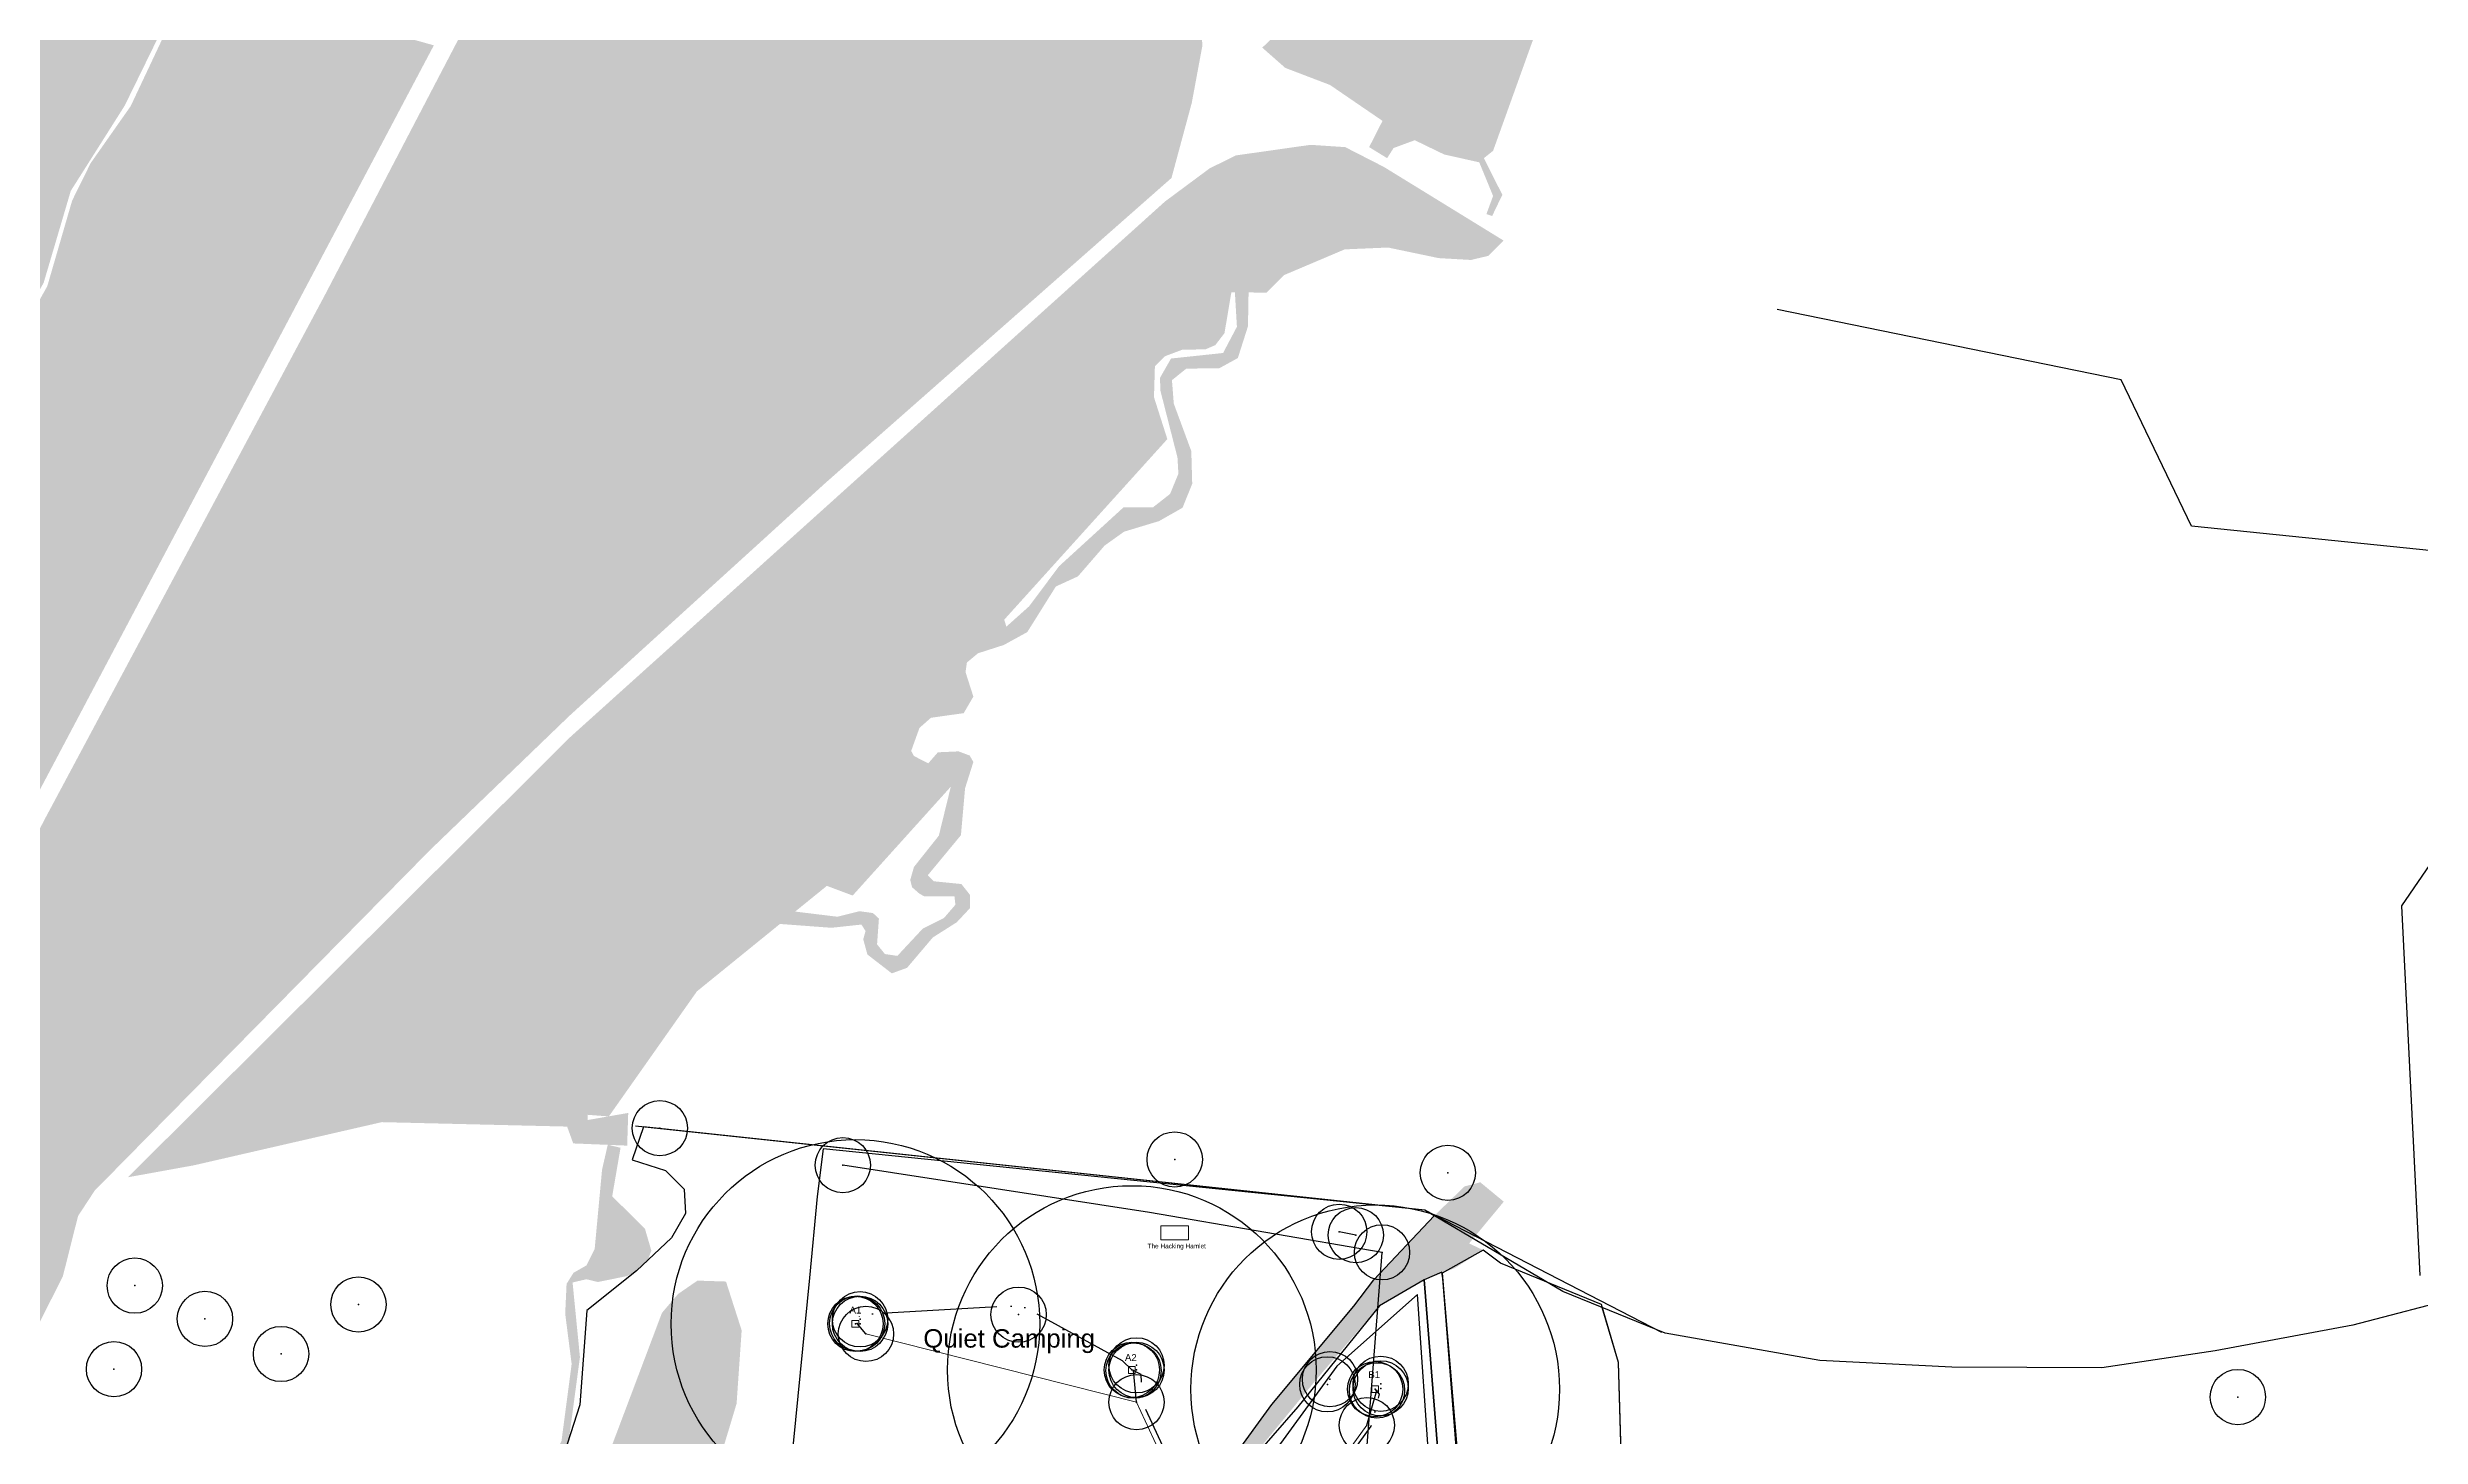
# Model space of a CAD drawing. Header units: metres. Extents: x 372109 to 376137, y 236217 to 239160.
# Drawn here: x 374065 to 374580, y 238396 to 238697 of the extents above; entities that cross this region are included whole.
import ezdxf

# ---------------------------------------------------------------- set-up
doc = ezdxf.new("R2010")
doc.units = ezdxf.units.M
doc.header["$MEASUREMENT"] = 0
doc.header["$PDMODE"] = 32
doc.header["$PDSIZE"] = 12
doc.linetypes.add('ACAD_ISO05W100', pattern=[33, 24, -3, 0, -3, 0, -3])
doc.linetypes.add('ACAD_ISO11W100', pattern=[33, 12, -3, 12, -3, 0, -3])
for name, color, linetype, lineweight, true_color in [('Areas ... Camping', 96, 'Continuous', 25, 0x008000), ('Fire ... Water Extinguisher', 1, 'Continuous', 25, 0xff0000), ('Heras (perimeter)', 16, 'Continuous', 25, 0x800000), ('Labels', 178, 'Continuous', 25, 0x000000), ('Labels ... Village Tent', 178, 'Continuous', 25, 0x000000), ('Lighting ... Festoon', 4, 'Continuous', 25, 0x00ffff), ('Natural ... Trees', 96, 'Continuous', 25, 0x008000), ('Natural ... Water', 176, 'Continuous', 25, 0x000080), ('Natural ... Woodland', 96, 'Continuous', 25, 0x008000), ('NOC ... Copper', 9, 'ACAD_ISO05W100', 25, 0xc0c0c0), ('NOC ... DK', 178, 'Continuous', 13, 0x000000), ('NOC ... DK Names', 178, 'Continuous', 25, 0x000000), ('NOC ... DK Radius', 216, 'Continuous', 25, 0x800080), ('NOC ... Fibre', 2, 'ACAD_ISO11W100', 25, 0xffff00), ('NOC ... Switch', 30, 'Continuous', 25, 0xff7f00), ('Paths ... Fire', 253, 'Continuous', 25, 0xa0a0a4), ('Paths ... Roads', 56, 'Continuous', 25, 0x808000), ('Power ... 32', 5, 'Continuous', 25, 0x0000ff), ('Power ... 63-3', 20, 'Continuous', 13, 0xfd5b07), ('Power ... Distro', 3, 'Continuous', 25, 0x00ff00), ('Services ... Comms ... Ducts', 3, 'Continuous', 25, 0x00ff00), ('Services ... Comms ... Manholes', 3, 'Continuous', 25, 0x00ff00), ('Services ... Water Points', 5, 'Continuous', 25, 0x0000ff), ('Structures', 178, 'Continuous', 18, 0x000000), ('Structures ... Village Tents', 9, 'Continuous', 25, 0xc0c0c0), ('Water ... Pipes', 4, 'Continuous', 25, 0x00ffff), ('Water ... Points', 4, 'Continuous', 25, 0x00ffff)]:
    doc.layers.add(name, color=color, linetype=linetype, lineweight=lineweight, true_color=true_color)
doc.styles.add('textstyle130', font='')
doc.styles.add('textstyle63', font='')
doc.styles.add('textstyle97', font='')
doc.styles.add('textstyle98', font='')
doc.styles.add('textstyle99', font='')
doc.styles.get('textstyle130').set_extended_font_data('Arial')
doc.styles.get('textstyle63').set_extended_font_data('Arial')
doc.styles.get('textstyle97').set_extended_font_data('Arial')
doc.styles.get('textstyle98').set_extended_font_data('Arial')
doc.styles.get('textstyle99').set_extended_font_data('Arial')

# ---------------------------------------------------------------- blocks, each defined once
blk = doc.blocks.new('Clearspan 3x6')
at = {"layer": 'Structures', "flags": 128}
blk.add_lwpolyline([(0, -6), (3, -6), (3, 0), (0, 0)], close=True, dxfattribs=at)

msp = doc.modelspace()

# ---------------------------------------------------------------- hatches: boundary and pattern name
at = {"layer": 'Natural ... Water'}
for points in [[(374380.41, 238665.15), (374378.2, 238660.55), (374376.95, 238660.95), (374378.4, 238664.9), (374375.4, 238672.2), (374367.8, 238673.9), (374361.4, 238677), (374356.8, 238675.3), (374355.4, 238673.1), (374351.5, 238675.5), (374354.4, 238681.2), (374343, 238689), (374333.3, 238692.7), (374328.3, 238697.1), (374342.6, 238710.7), (374346.9, 238718.6), (374353.2, 238727.6), (374355.7, 238728.8), (374360.8, 238727.9), (374364.7, 238729.7), (374368.5, 238734.8), (374371.1, 238741.4), (374379.1, 238752.1), (374381.6, 238759.7), (374383.9, 238762.4), (374390.8, 238766.4), (374392.9, 238768.7), (374398.9, 238781.6), (374405.6, 238792.5), (374404.7, 238794.1), (374403.1, 238793.5), (374402.3, 238794.1), (374401.6, 238795.9), (374407.6, 238806.3), (374409, 238813.9), (374412.2, 238820.5), (374412.3, 238825.3), (374414.1, 238830.2), (374414.7, 238835.1), (374416.53, 238837.11), (374417.49, 238835.51), (374415.8, 238830.9), (374414.3, 238820.4), (374412.2, 238817.3), (374410.8, 238813.3), (374410.2, 238806.5), (374405.4, 238799.1), (374405, 238796.5), (374407.5, 238794.7), (374406, 238789.4), (374400.2, 238780), (374393.9, 238764.6), (374388.6, 238762.4), (374385.2, 238759.4), (374388.4, 238755.8), (374389.9, 238749.5), (374392.5, 238719.3), (374387.6, 238700.3), (374378.4, 238674.7), (374376.4, 238673.1)], [(374223.62, 238506.83), (374217.7, 238507.6), (374213.3, 238506.1), (374189.4, 238485.3), (374187.4, 238482.7), (374186.5, 238479.6), (374185.1, 238467.1), (374184.6, 238466.05), (374181.45, 238466.7), (374184.8, 238481.7), (374185.7, 238483.9), (374190.4, 238489.8), (374205.3, 238501.8), (374208.7, 238505.8), (374213, 238509.1), (374218.5, 238510.7), (374226.92, 238509.52), (374236.1, 238508.4), (374240.9, 238509.6), (374243.8, 238509.2), (374245.1, 238508), (374244.7, 238502.4), (374246.4, 238500.3), (374249.1, 238499.9), (374254.6, 238505.8), (374259.2, 238508.1), (374261.7, 238511), (374261.5, 238512.8), (374255, 238512.8), (374253.9, 238513.4), (374252.3, 238514.8), (374251.9, 238516.4), (374252.7, 238519.2), (374258.1, 238526), (374260.71, 238536.65), (374261.1, 238542.1), (374258.3, 238541.7), (374255.6, 238538.5), (374253.6, 238538.1), (374250.4, 238541.9), (374249.2, 238545.4), (374254, 238552.9), (374257.2, 238554.6), (374260.8, 238554.8), (374262.1, 238556), (374260.9, 238562.9), (374262.1, 238566.9), (374266.6, 238569.1), (374270.9, 238569.7), (374272.76, 238571.38), (374277.7, 238575.8), (374284.2, 238584.5), (374298.2, 238597.3), (374304.6, 238597.3), (374308.3, 238600.2), (374310.1, 238604.6), (374309.9, 238608.1), (374306.2, 238622.6), (374306.1, 238625.4), (374308.5, 238629.6), (374319.8, 238630.8), (374322.8, 238636.5), (374322.36, 238643.99), (374321.9, 238651.3), (374322.8, 238653.6), (374324, 238655.3), (374329.1, 238658), (374326.5, 238660.5), (374336.7, 238671.4), (374341.2, 238671.4), (374343, 238670), (374344.6, 238670.3), (374346.2, 238675.2), (374354.3, 238671.2), (374353.2, 238667), (374354.2, 238665.3), (374354.1, 238661.9), (374356.1, 238659.3), (374368.2, 238654.6), (374371.9, 238654.1), (374375.9, 238657.6), (374377.4, 238656.45), (374372.6, 238652.4), (374366.7, 238653.6), (374354.4, 238658.6), (374335.1, 238651.6), (374330.7, 238656.3), (374325.6, 238653.2), (374324.9, 238650.2), (374325.33, 238643.95), (374325.2, 238636.6), (374323, 238629.7), (374319, 238627.5), (374311.8, 238627.4), (374308.7, 238624.9), (374309.1, 238619.8), (374312.9, 238609.5), (374313.1, 238602.4), (374311, 238597.2), (374305.9, 238594.3), (374298.3, 238592), (374294.1, 238589), (374288.3, 238582.3), (374283.5, 238580.1), (374277.3, 238570.2), (374272.2, 238567.4), (374266.6, 238565.6), (374264.2, 238563.6), (374263.9, 238561.5), (374265.6, 238556.2), (374263.5, 238552.6), (374256.4, 238551.6), (374253.9, 238549.4), (374252.1, 238544.4), (374252.7, 238543.3), (374255.8, 238541.7), (374257.9, 238544.1), (374262.4, 238544.3), (374264.8, 238543.4), (374265.6, 238542), (374263.8, 238536.3), (374262.9, 238526.1), (374255.7, 238517.4), (374257, 238516.1), (374263, 238515.5), (374264.9, 238513.1), (374264.9, 238510.3), (374262, 238507.2), (374256.8, 238503.9), (374251.2, 238497.3), (374247.9, 238496.1), (374242.6, 238500.2), (374241.7, 238503.5), (374242.2, 238505.3), (374241.3, 238506.7), (374234.8, 238506)], [(374194.31, 238440.69), (374195.71, 238435.89), (374194.91, 238433.79), (374192.51, 238431.49), (374190.51, 238430.39), (374184.11, 238429.09), (374181.61, 238429.69), (374178.61, 238428.99), (374180.21, 238412.79), (374177.51, 238392.59), (374169.11, 238377.69), (374162.01, 238361.09), (374155.41, 238353.69), (374155.01, 238347.99), (374156.01, 238337.19), (374153.51, 238333.39), (374148.01, 238327.89), (374138.41, 238319.69), (374136.71, 238319.89), (374131.16, 238323.38), (374129.06, 238322.78), (374124.76, 238318.08), (374123.66, 238315.78), (374127.26, 238309.38), (374122.96, 238299.78), (374119.56, 238298.78), (374115.16, 238295.28), (374107.56, 238293.28), (374105.96, 238291.38), (374105.36, 238289.48), (374105.56, 238283.68), (374111.06, 238270.08), (374118.91, 238264.69), (374123.31, 238255.29), (374127.41, 238250.59), (374128.21, 238247.59), (374127.51, 238245.59), (374131.41, 238239.39), (374131.51, 238236.89), (374130.21, 238233.69), (374127.11, 238231.79), (374123.91, 238225.49), (374113.21, 238219.89), (374113.01, 238218.39), (374114.41, 238216.19), (374119.81, 238210.79), (374115.11, 238200.59), (374111.31, 238194.69), (374109.21, 238192.49), (374103.51, 238189.89), (374099.21, 238191.79), (374097.01, 238191.79), (374095.91, 238190.69), (374094.31, 238185.49), (374092.13, 238186.08), (374093.51, 238192.29), (374094.81, 238193.59), (374098.91, 238194.49), (374103.91, 238191.99), (374108.41, 238194.19), (374111.81, 238198.19), (374118.01, 238209.99), (374117.61, 238211.09), (374111.61, 238215.99), (374111.91, 238221.29), (374112.91, 238222.79), (374121.81, 238225.79), (374123.81, 238229.79), (374129.81, 238237.39), (374127.71, 238242.39), (374126.21, 238243.89), (374126.31, 238248.79), (374121.51, 238255.19), (374118.71, 238262.09), (374116.11, 238264.49), (374109.86, 238267.88), (374106.86, 238274.58), (374103.46, 238286.08), (374104.26, 238293.38), (374106.46, 238295.68), (374114.16, 238297.38), (374119.86, 238301.88), (374120.56, 238301.28), (374121.56, 238301.98), (374124.46, 238306.08), (374125.16, 238308.58), (374122.46, 238312.58), (374122.06, 238316.28), (374127.16, 238323.48), (374128.76, 238324.48), (374132.36, 238324.68), (374138.31, 238321.39), (374153.11, 238335.49), (374154.51, 238339.59), (374153.01, 238354.29), (374158.91, 238361.49), (374165.41, 238376.19), (374170.91, 238383.89), (374176.21, 238394.59), (374178.41, 238411.29), (374177.01, 238422.19), (374177.31, 238428.69), (374178.81, 238431.09), (374181.61, 238432.69), (374183.41, 238436.29), (374185.01, 238453.49), (374186.25, 238458.9), (374189.02, 238458.23), (374187.21, 238447.69)], [(374172.41, 238329.09), (374168.41, 238337.59), (374168.41, 238341.29), (374170.11, 238348.39), (374198.01, 238422.39), (374201.51, 238426.49), (374205.71, 238429.39), (374211.91, 238429.19), (374215.31, 238418.59), (374214.21, 238402.69), (374210.51, 238390.39), (374203.31, 238374.69), (374210.71, 238355.09), (374207.91, 238340.89), (374204.91, 238334.49), (374202.61, 238332.09), (374199.01, 238330.09), (374181.01, 238326.59)]]:
    msp.add_hatch(color=256, dxfattribs=at).paths.add_polyline_path(points, flags=0)
at = {"layer": 'Natural ... Woodland'}
for points in [[(374430.98, 239131.25), (374431.7, 239127.27), (374430.85, 239106.54), (374427.2, 239095), (374421.4, 239065.1), (374418.4, 239055.7), (374410, 239038.6), (374391.5, 239008.4), (374371.4, 238978.3), (374364.6, 238964.2), (374350.4, 238918.5), (374326.9, 238827.8), (374315.9, 238773.2), (374312.7, 238748.6), (374315.3, 238697.5), (374313, 238685.1), (374308.6, 238668.8), (374233.4, 238602.5), (374177.9, 238552), (374147.7, 238522.9), (374074.88, 238448.92), (374071.28, 238443.42), (374067.98, 238430.32), (374029.98, 238355.02), (373995.11, 238299.33), (373925.52, 238191.92), (373911.29, 238198.49), (373906.11, 238187.13), (373901.91, 238181.53), (373895.41, 238184.33), (373914.31, 238233.13), (373934.21, 238278.93), (373943.91, 238299.43), (373983.11, 238371.03), (374063.9, 238529.3), (374124.7, 238643.1), (374199.9, 238787.2), (374223, 238827.8), (374288.3, 238929.9), (374302.1, 238954.4), (374316.1, 238981.9), (374324, 238994.8), (374360.6, 239041.5), (374401.75, 239091.31)], [(374095.1, 238716.3), (374093.4, 238713.5), (374090.7, 238703.5), (374081.4, 238684.5), (374069.7, 238666), (374063.8, 238646), (374056.5, 238633.3), (374042, 238612.2), (374021.5, 238588.1), (374013.2, 238572.4), (374000, 238561), (373982.15, 238543.98), (373970.25, 238523.88), (373961.75, 238520.58), (373949.55, 238525.18), (373944.75, 238528.68), (373920.65, 238550.98), (373908.95, 238557.48), (373902.65, 238558.48), (373919.21, 238612.33), (373931.71, 238643.43), (373934.81, 238660.53), (373937.11, 238681.53), (373947.01, 238724.13), (373949.91, 238731.03), (373971.71, 238735.73), (373988.81, 238735.83), (373995.21, 238734.83), (374000, 238731.79), (374012.9, 238727.5), (374028.3, 238729.4), (374043.8, 238727), (374048.9, 238724.5), (374085.8, 238719.4)], [(374148.5, 238697.6), (374057.23, 238525.07), (374036.73, 238517.97), (374024.63, 238512.17), (374017.27, 238514.27), (374000, 238522.78), (373985.25, 238524.88), (373973.18, 238524.65), (373982.25, 238541.18), (374011.8, 238569.2), (374016.5, 238575.8), (374022.5, 238587.7), (374046.3, 238615.9), (374057.1, 238631.9), (374064.6, 238645.3), (374070, 238663.9), (374074, 238672), (374082.7, 238684.4), (374091.6, 238703.3), (374096, 238715.8), (374117.2, 238706.4)], [(374325.33, 238643.95), (374324.9, 238650.2), (374325.6, 238653.2), (374330.7, 238656.3), (374335.1, 238651.6), (374354.4, 238658.6), (374366.7, 238653.6), (374372.6, 238652.4), (374377.4, 238656.45), (374375.9, 238657.6), (374371.9, 238654.1), (374368.2, 238654.6), (374356.1, 238659.3), (374354.1, 238661.9), (374354.2, 238665.3), (374353.2, 238667), (374354.3, 238671.2), (374346.2, 238675.2), (374344.6, 238670.3), (374343, 238670), (374341.2, 238671.4), (374336.7, 238671.4), (374326.5, 238660.5), (374329.1, 238658), (374324, 238655.3), (374322.8, 238653.6), (374321.9, 238651.3), (374322.36, 238643.99), (374321.6, 238644), (374320.1, 238635.1), (374318.1, 238632.5), (374316, 238631.6), (374310.9, 238631.5), (374307.2, 238630.1), (374305, 238627.9), (374304.8, 238621.2), (374307.7, 238612.1), (374272.3, 238572.9), (374272.76, 238571.38), (374270.9, 238569.7), (374266.6, 238569.1), (374262.1, 238566.9), (374260.9, 238562.9), (374262.1, 238556), (374260.8, 238554.8), (374257.2, 238554.6), (374254, 238552.9), (374249.2, 238545.4), (374250.4, 238541.9), (374253.6, 238538.1), (374255.6, 238538.5), (374258.3, 238541.7), (374261.1, 238542.1), (374260.71, 238536.65), (374239.4, 238513), (374233.8, 238515.1), (374226.92, 238509.52), (374218.5, 238510.7), (374213, 238509.1), (374208.7, 238505.8), (374205.3, 238501.8), (374190.4, 238489.8), (374185.7, 238483.9), (374184.8, 238481.7), (374181.45, 238466.7), (374184.6, 238466.05), (374185.1, 238467.1), (374186.5, 238479.6), (374187.4, 238482.7), (374189.4, 238485.3), (374213.3, 238506.1), (374217.7, 238507.6), (374223.62, 238506.83), (374205.6, 238492.2), (374186.48, 238465.04), (374181.92, 238465.39), (374181.81, 238462.73), (374137.2, 238463.8), (374096.38, 238454.42), (374082.09, 238451.83), (374178.2, 238547.5), (374307.2, 238663.7), (374316.9, 238670.9), (374322.6, 238673.7), (374338.8, 238676), (374346.3, 238675.5), (374354.7, 238671.2), (374380.7, 238655.2), (374377.4, 238651.9), (374373.6, 238651), (374366.6, 238651.4), (374355.6, 238653.7), (374346.2, 238653.3), (374333, 238647.7), (374329.2, 238643.9)]]:
    msp.add_hatch(color=256, dxfattribs=at).paths.add_polyline_path(points, flags=0)
at = {"layer": 'Paths ... Roads'}
for points in [[(374177.21, 238463.44), (374190.69, 238465.8), (374190.46, 238458.7), (374178.75, 238459.18)], [(374147.06, 238193.92), (374153.17, 238196.23), (374161.76, 238201.66), (374169.05, 238206.68), (374182.16, 238215.75), (374189.78, 238223.12), (374199.49, 238233.4), (374206.78, 238242.31), (374210.18, 238248.79), (374212.45, 238250.65), (374218.36, 238261.42), (374227.83, 238275.35), (374234.07, 238283.45), (374238.52, 238288.71), (374244.84, 238295.27), (374248.08, 238299.4), (374249.05, 238305.71), (374251.56, 238312.52), (374254.15, 238317.7), (374259.5, 238313.89), (374264.84, 238317.37), (374274.56, 238324.5), (374280.55, 238329.85), (374289.62, 238338.91), (374294.72, 238345.55), (374299.26, 238352.6), (374305.01, 238361.59), (374308.73, 238369.69), (374316.18, 238382.32), (374321.93, 238390.82), (374330.35, 238402.48), (374337.72, 238411.23), (374348.17, 238423.86), (374352.54, 238429.53), (374359.99, 238437.3), (374364.69, 238442.57), (374372.22, 238449.85), (374375.62, 238450.74), (374380.72, 238446.53), (374373.19, 238437.46), (374376.27, 238436.01), (374370.11, 238432.12), (374363.47, 238429.53), (374353.75, 238423.94), (374339.83, 238407.66), (374327.36, 238392.52), (374322.98, 238386.61), (374314.56, 238372.6), (374310.51, 238365.39), (374306.54, 238357.05), (374302.98, 238351.55), (374299.34, 238345.55), (374292.29, 238336.65), (374277.31, 238320.78), (374274.48, 238317.86), (374274.32, 238313.33), (374264.44, 238310.73), (374257.63, 238303.12), (374252.86, 238297.62), (374252.78, 238292.6), (374249.46, 238292.92), (374241.6, 238284.09), (374232.69, 238274.29), (374223.87, 238263.12), (374220.87, 238256.72), (374216.82, 238249.43), (374212.21, 238242.39), (374202.81, 238232.19), (374197.87, 238225.71), (374193.18, 238218.58), (374182.97, 238212.18), (374170.66, 238203.44), (374164.83, 238199.8), (374158.92, 238195.58)]]:
    msp.add_hatch(color=256, dxfattribs=at).paths.add_polyline_path(points, flags=0)

# ---------------------------------------------------------------- linework, layer by layer
at = {"layer": 'Areas ... Camping', "flags": 128}
for points in [[(374231.69, 238447.67), (374230, 238430), (374225.51, 238383.75), (374310.13, 238375.54), (374312.01, 238375.24), (374316.18, 238382.32), (374321.93, 238390.82), (374330.35, 238402.48), (374348.17, 238423.86), (374352.54, 238429.53), (374365.64, 238443.49), (374363.61, 238444.69), (374233, 238458)], [(374377.19, 238307.18), (374382.76, 238303.83), (374409.03, 238294.45), (374405.59, 238411.6), (374401.9, 238424.19), (374380, 238433.19), (374376.27, 238436.01), (374367.33, 238431.03), (374374, 238352), (374375, 238340)], [(374353.75, 238423.94), (374336, 238402), (374325.17, 238389.57), (374314.56, 238372.6), (374298.25, 238343.79), (374274.48, 238317.86), (374274.32, 238313.33), (374264.44, 238310.73), (374252.86, 238297.62), (374290, 238300), (374369.46, 238298.55), (374373.03, 238308.91), (374363.47, 238429.53)]]:
    msp.add_lwpolyline(points, close=True, dxfattribs=at)
at = {"layer": 'Fire ... Water Extinguisher'}
for p in [(374241, 238421), (374241, 238420), (374301, 238411), (374301, 238410), (374342.43, 238406.87), (374343, 238408), (374354, 238407), (374354, 238406)]:
    msp.add_point(p, dxfattribs=at)
at = {"layer": 'Heras (perimeter)'}
for p, q in [((374193.98, 238462.76), (374191.54, 238455.62)), ((374363.61, 238444.69), (374193.98, 238462.76)), ((374191.54, 238455.62), (374198.75, 238453.27)), ((374198.75, 238453.27), (374202.8, 238449.22)), ((374202.8, 238449.22), (374203.12, 238443.96)), ((374203.12, 238443.96), (374200.05, 238438.7)), ((374415.05, 238418.16), (374363.61, 238444.69)), ((374200.05, 238438.7), (374192.51, 238431.49)), ((374192.51, 238431.49), (374181.74, 238422.91)), ((374181.74, 238422.91), (374180.21, 238402.42)), ((374405.59, 238411.6), (374402.09, 238423.55)), ((374409.21, 238288.24), (374405.59, 238411.6)), ((374180.21, 238402.42), (374174.78, 238385.58))]:
    msp.add_line(p, q, dxfattribs=at)
at = {"layer": 'Lighting ... Festoon', "flags": 128}
msp.add_lwpolyline([(374311.06, 238186.7), (374343.55, 238238.25), (374359.7, 238274.83), (374370, 238310), (374362.03, 238426.38), (374344.52, 238410.82), (374320.4, 238377.74), (374292.19, 238332.8), (374270, 238310), (374238.88, 238277.94), (374224.58, 238260.37), (374203.62, 238225.93), (374183, 238209), (374186.3, 238200.45)], dxfattribs=at)
at = {"layer": 'Natural ... Trees'}
for p in [(374197.56, 238462.5), (374309.3, 238455.7), (374368.58, 238452.79), (374083.59, 238428.31), (374132.13, 238424.21), (374098.82, 238421.08), (374275.42, 238422), (374079.08, 238410.17), (374115.34, 238413.46), (374540.05, 238404.11)]:
    msp.add_point(p, dxfattribs=at)
at = {"layer": 'Natural ... Water'}
for points in [[(374579.58, 238430.48), (374575.64, 238510.74), (374607.44, 238557.24), (374607.04, 238585.34), (374529.99, 238593.19), (374514.69, 238624.99), (374440.03, 238640.24)], [(374363.61, 238444.69), (374192.28, 238462.94)], [(374589.37, 238426.12), (374564.97, 238419.74), (374535.09, 238414.18), (374510.55, 238410.46), (374478, 238410.62), (374449.31, 238412.08), (374415.76, 238417.98), (374393.53, 238427.05), (374363.61, 238444.69)]]:
    msp.add_lwpolyline(points, dxfattribs=at)
at = {"layer": 'NOC ... Copper', "flags": 128}
msp.add_lwpolyline([(374300, 238410), (374298, 238412), (374276, 238424), (374241, 238422), (374240, 238420)], dxfattribs=at)
at = {"layer": 'NOC ... DK', "flags": 128}
for points in [[(374239.25, 238419.25), (374240.75, 238419.25), (374240.75, 238420.75), (374239.25, 238420.75)], [(374299.25, 238409.25), (374300.75, 238409.25), (374300.75, 238410.75), (374299.25, 238410.75)], [(374352.06, 238405.07), (374353.56, 238405.07), (374353.56, 238406.57), (374352.06, 238406.57)]]:
    msp.add_lwpolyline(points, close=True, dxfattribs=at)
at = {"layer": 'NOC ... DK Radius'}
for centre in [(374240, 238420), (374300, 238410), (374352.81, 238405.82)]:
    msp.add_circle(centre, 40, dxfattribs=at)
at = {"layer": 'NOC ... Fibre', "flags": 128}
for points in [[(374334.41, 238353.03), (374333.28, 238354.44), (374322.85, 238358.76), (374302.42, 238402.79), (374302, 238409), (374300, 238410)], [(374334.41, 238353.03), (374333.68, 238355.54), (374324.38, 238359.53), (374351.93, 238397.77), (374353.76, 238404.72), (374352.81, 238405.82)]]:
    msp.add_lwpolyline(points, dxfattribs=at)
at = {"layer": 'NOC ... Switch'}
for p in [(374240, 238420), (374300, 238410), (374352.81, 238405.82)]:
    msp.add_point(p, dxfattribs=at)
at = {"layer": 'Paths ... Fire', "flags": 128}
msp.add_lwpolyline([(374373.03, 238308.91), (374377.2, 238307.1), (374377.01, 238309.23), (374367.46, 238429.84), (374367.31, 238431.24), (374363.47, 238429.53)], close=True, dxfattribs=at)
at = {"layer": 'Power ... 32'}
for p, q in [((374242.29, 238417.82), (374240.38, 238420.07)), ((374301, 238403), (374300.37, 238409.85)), ((374351, 238398), (374353.2, 238405.56))]:
    msp.add_line(p, q, dxfattribs=at)
at = {"layer": 'Power ... 63-3'}
for p, q in [((374301, 238403), (374242.29, 238417.82)), ((374322, 238358), (374301, 238403)), ((374322, 238358), (374351, 238398))]:
    msp.add_line(p, q, dxfattribs=at)
at = {"layer": 'Power ... Distro'}
for p in [(374240.38, 238420.07), (374242.29, 238417.82), (374300.37, 238409.85), (374353.2, 238405.56), (374301, 238403), (374351, 238398)]:
    msp.add_point(p, dxfattribs=at)
at = {"layer": 'Services ... Comms ... Ducts'}
msp.add_lwpolyline([(374174.41, 237807.42), (374185.25, 237823.94), (374205, 237860), (374215.44, 237890.77), (374224.95, 237918.67), (374243.03, 237980.29), (374250.63, 238003.72), (374263.29, 238045.08), (374285.13, 238116.84), (374295.71, 238145.95), (374318.56, 238202.15), (374333.72, 238248.29), (374337.01, 238284.26), (374343.96, 238336.67), (374350.11, 238381.6), (374354.29, 238435.53), (374303.85, 238444.18), (374237.27, 238454.46)], dxfattribs=at)
at = {"layer": 'Services ... Comms ... Manholes'}
for p in [(374237.27, 238454.46), (374354.29, 238435.53)]:
    msp.add_point(p, dxfattribs=at)
at = {"layer": 'Services ... Water Points'}
msp.add_point((374348.6, 238439.26), dxfattribs=at)
at = {"layer": 'Water ... Pipes'}
msp.add_line((374348.6, 238439.26), (374345, 238440), dxfattribs=at)
at = {"layer": 'Water ... Points'}
msp.add_point((374345, 238440), dxfattribs=at)

# ---------------------------------------------------------------- block references
at = {"layer": 'Structures ... Village Tents', "rotation": 270}
msp.add_blockref('Clearspan 3x6', (374312.32, 238441.26), dxfattribs=at)

# ---------------------------------------------------------------- texts
at = {"layer": 'Labels', "insert": (374273.37, 238416.24), "char_height": 4, "attachment_point": 5, "style": 'textstyle63'}
msp.add_mtext('Quiet Camping', dxfattribs=at)
at = {"layer": 'Labels ... Village Tent', "insert": (374309.74, 238436.75), "char_height": 1, "attachment_point": 5, "style": 'textstyle130'}
msp.add_mtext('The Hacking Hamlet', dxfattribs=at)
at = {"layer": 'NOC ... DK Names', "char_height": 1.5, "attachment_point": 5}
for s, insert, style in [('A1', (374240, 238423), 'textstyle97'), ('A2', (374299.77, 238412.69), 'textstyle98'), ('B1', (374352.6, 238408.98), 'textstyle99')]:
    msp.add_mtext(s, dxfattribs=dict(at, insert=insert, style=style))

doc.saveas('drawing.dxf')
